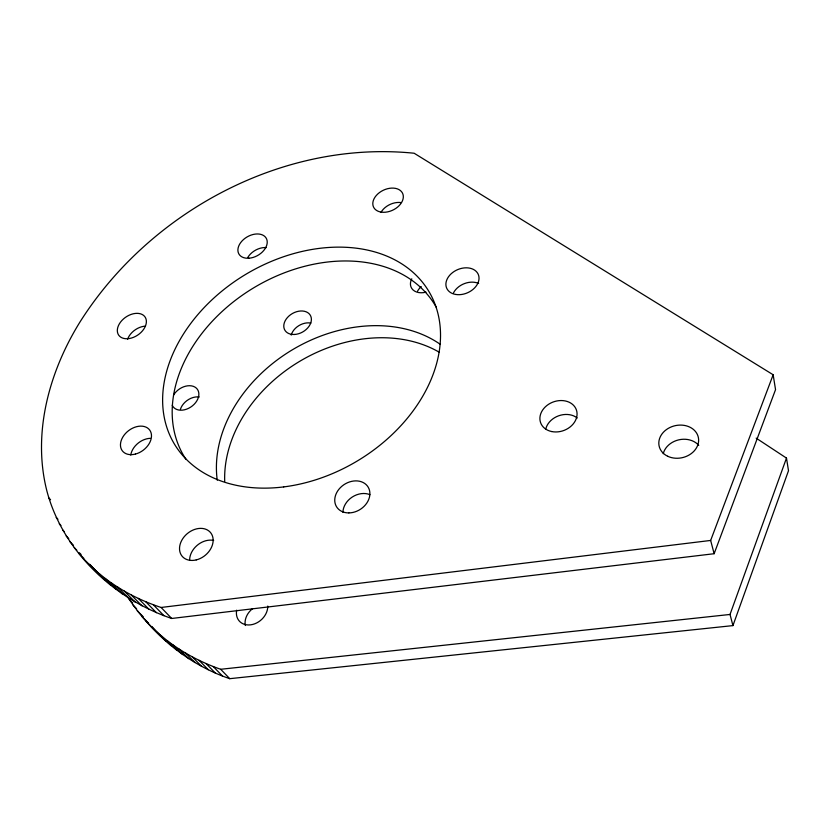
<?xml version="1.0" encoding="UTF-8"?>
<svg xmlns="http://www.w3.org/2000/svg" width="830" height="830" viewBox="0 0 830 830"><rect width="100%" height="100%" fill="white"/><g stroke="black" fill="none" stroke-linecap="round" stroke-linejoin="round"><path stroke-width="1.25" d="M128.038 597.517C152.253 634.245 187.788 664.405 229.744 678.681L732.942 625.602L788.5 470.703L786.487 458.098L756.151 438.136M732.942 625.602L730.027 614.459L786.487 458.098M714.132 553.714L775.542 389.644L773.155 374.766L414.149 153.239C282.75 139.865 149.317 211.889 79.67 322.486C49.043 372.12 32.131 433.551 46.957 491.246C62.935 551.224 113.793 598.803 171.706 618.475L714.132 553.714L710.656 540.444L773.155 374.766M88.457 563.861C108.678 584.019 134.076 598.534 161.103 607.467L710.656 540.444M151.112 626.536C170.586 645.937 194.791 660.255 220.687 669.281L730.027 614.459M105.182 578.437L116.221 589.508M167.297 640.729L176.769 650.222M74.233 547.624L76.806 550.207M79.389 552.79L81.101 554.513M137.209 610.755L143.32 616.887M78.694 553.205L83.84 558.362M99.33 573.779L110.4 584.86M141.588 616.171L148.57 623.164M161.663 636.185L171.156 645.699M83.436 558.621L104.86 580.025M146.225 621.442L160.678 636.091M156.258 631.454L165.793 640.988M66.161 535.983L68.745 538.587M129.231 599.467L132.738 602.995M111.293 582.888L122.29 593.938M173.19 645.076L182.61 654.548M70.052 541.876L73.497 545.331M133.091 605.184L136.587 608.701M62.561 529.955L64.284 531.688M117.663 587.111L128.629 598.15M179.311 649.216L188.69 658.667M59.241 523.782L60.964 525.525M124.303 591.116L135.207 602.144M185.661 653.137L194.998 662.579M56.212 517.484L57.934 519.238M131.181 594.882L142.044 605.9M192.238 656.831L201.534 666.262M138.309 598.409L149.12 609.428M199.034 660.307L208.278 669.727M145.686 601.688L156.424 612.696M206.048 663.543L215.229 672.954M153.28 604.707L163.956 615.715M213.269 666.542L222.388 675.942M48.846 497.948L50.557 499.712M161.103 607.467L171.706 618.475M220.687 669.281L229.744 678.681M99.579 574.993L89.847 564.379M151.952 626.66L155.801 631.018M245.317 625.519A16.891 13.581 -41.7 0 1 252.621 608.608M291.216 335.102A14.587 10.541 -30.2 0 1 310.877 323.077M224.712 481.473A136.245 105.95 -31.3 0 1 298.883 361.818A136.245 105.95 -31.3 0 1 439.049 352.107M217.242 480.176A137.853 106.375 -31.3 0 1 291.123 350.55A137.853 106.375 -31.3 0 1 440.284 344.336M426.008 292.139A15.002 10.873 -25 0 1 412.998 289.898A15.002 10.873 -25 0 1 411.784 278.797M173.522 395.132A14.95 10.665 -35.2 0 1 194.822 387.019A14.95 10.665 -35.2 0 1 192.425 405.86A14.95 10.665 -35.2 0 1 172.235 405.258M180.411 409.335A14.784 10.634 -35.3 0 1 199.262 396.979M267.768 606.076A17.098 13.654 -41.4 0 1 250.733 624.824A17.098 13.654 -41.4 0 1 236.675 610.175M417.542 291.195A14.836 10.852 -25 0 1 421.267 286.609M189.634 559.804A18.239 14.017 -40.1 0 1 213.652 540.444M185.93 459.26A146.495 108.357 -31.1 0 1 252.932 288.29A146.495 108.357 -31.1 0 1 436.207 307.142M127.561 339.314A15.822 10.769 -34.7 0 1 145.478 326.117M380.96 212.428A15.884 10.998 -25.3 0 1 401.014 202.582M342.925 512.338A18.364 14.722 -32.9 0 1 352.19 497.077A18.364 14.722 -32.9 0 1 369.91 494.659M247.838 257.373A15.604 10.665 -30 0 1 266.368 247.579M453.512 292.845A17.005 12.543 -23.5 0 1 478.651 283.466M130.746 455.099A16.963 12.191 -37.8 0 1 150.417 438.333M663.243 453.688A19.806 16.268 -12.5 0 1 678.67 439.869A19.806 16.268 -12.5 0 1 698.746 445.368M545.704 429.266A18.737 15.116 -20 0 1 558.694 415.778A18.737 15.116 -20 0 1 577.244 417.998M294.536 334.469A14.753 10.562 -30.2 0 0 310.783 316.209A14.753 10.562 -30.2 0 0 287.45 317.517A14.753 10.562 -30.2 0 0 294.536 334.469M196.243 559.908A18.488 14.079 -39.9 0 0 210.945 533.088A18.488 14.079 -39.9 0 0 181.822 540.216A18.488 14.079 -39.9 0 0 196.243 559.908M551.732 431.559A18.997 15.21 -20.2 0 0 576.85 411.649A18.997 15.21 -20.2 0 0 546.846 405.538A18.997 15.21 -20.2 0 0 551.732 431.559M283.715 486.909A148.363 108.709 -31 0 0 429.836 293.094A148.363 108.709 -31 0 0 191.17 322.891A148.363 108.709 -31 0 0 283.715 486.909M127.581 338.723A16.009 10.78 -34.6 0 0 146.018 319A16.009 10.78 -34.6 0 0 121.969 320.401A16.009 10.78 -34.6 0 0 127.581 338.723M381.51 212.158A16.071 11.018 -25.4 0 0 403.287 195.818A16.071 11.018 -25.4 0 0 379.403 192.612A16.071 11.018 -25.4 0 0 381.51 212.158M348.88 512.909A18.613 14.805 -32.8 0 0 368.966 488.725A18.613 14.805 -32.8 0 0 339.096 489.046A18.613 14.805 -32.8 0 0 348.88 512.909M249.031 258.213A15.78 10.676 -30 0 0 266.658 239.092A15.78 10.676 -30 0 0 241.987 241.022A15.78 10.676 -30 0 0 249.031 258.213M455.836 294.474A17.223 12.585 -23.6 0 0 478.931 276.764A17.223 12.585 -23.6 0 0 452.63 272.541A17.223 12.585 -23.6 0 0 455.836 294.474M135.435 454.072A17.181 12.222 -37.6 0 0 149.67 430.023A17.181 12.222 -37.6 0 0 122.809 437.078A17.181 12.222 -37.6 0 0 135.435 454.072M667.704 456.261A20.086 16.393 -12.9 0 0 698.601 441.228A20.086 16.393 -12.9 0 0 669.851 427.533A20.086 16.393 -12.9 0 0 667.704 456.261"/></g></svg>
